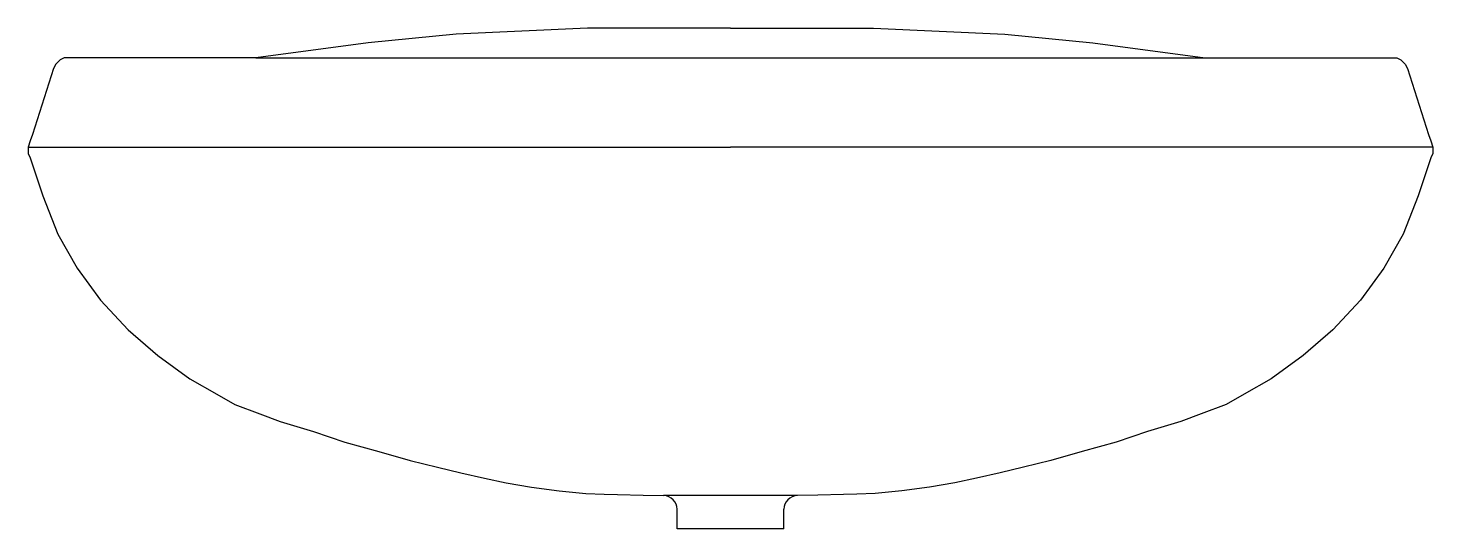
# Model space of a CAD drawing. Header units: millimetres. Extents: x -2913.162 to -2912.702, y 2967.947 to 2968.111.
import ezdxf

# ---------------------------------------------------------------- set-up
doc = ezdxf.new("R2010")
doc.units = ezdxf.units.MM
doc.header["$LTSCALE"] = 10
doc.layers.add('banheiro_louças', color=2, linetype='Continuous')

msp = doc.modelspace()

# ---------------------------------------------------------------- linework, layer by layer
at = {"layer": 'banheiro_louças'}
for p, q in [((-2912.97297, 2967.95811), (-2912.96857, 2967.95794)), ((-2912.96857, 2967.95794), (-2912.96012, 2967.95769)), ((-2912.96012, 2967.95769), (-2912.95346, 2967.95758)), ((-2912.90965, 2967.95758), (-2912.95346, 2967.95758)), ((-2912.903, 2967.95769), (-2912.90965, 2967.95758)), ((-2912.89455, 2967.95794), (-2912.903, 2967.95769)), ((-2912.89015, 2967.95811), (-2912.89455, 2967.95794)), ((-2912.94906, 2967.94668), (-2912.94906, 2967.95311)), ((-2912.91406, 2967.94668), (-2912.91406, 2967.95311)), ((-2912.91406, 2967.94668), (-2912.94906, 2967.94668))]:
    msp.add_line(p, q, dxfattribs=at)
for points in [[(-2912.93156, 2968.11083), (-2912.97843, 2968.11083), (-2913.02139, 2968.10881), (-2913.05019, 2968.10595), (-2913.08702, 2968.10108), (-2913.14832, 2968.10108), (-2913.14832, 2968.10108), (-2913.14972, 2968.10108), (-2913.15111, 2968.10038), (-2913.1525, 2968.09899), (-2913.1532, 2968.09759), (-2913.16017, 2968.076), (-2913.16017, 2968.076), (-2913.16086, 2968.07391), (-2913.16156, 2968.07182), (-2913.16156, 2968.06973), (-2913.16086, 2968.06834), (-2913.16086, 2968.06834), (-2913.15668, 2968.0558), (-2913.15181, 2968.04326), (-2913.14554, 2968.03211), (-2913.13787, 2968.02166), (-2913.12882, 2968.01191), (-2913.11906, 2968.00355), (-2913.10862, 2967.99589), (-2913.09976, 2967.99088), (-2913.09976, 2967.99088), (-2913.09389, 2967.9875), (-2913.08563, 2967.98444), (-2913.07898, 2967.98192), (-2913.06813, 2967.97862), (-2913.05781, 2967.97515)], [(-2912.93156, 2968.11083), (-2912.88469, 2968.11083), (-2912.84173, 2968.10881), (-2912.81293, 2968.10595), (-2912.7761, 2968.10108), (-2912.71479, 2968.10108), (-2912.71479, 2968.10108), (-2912.7134, 2968.10108), (-2912.71201, 2968.10038), (-2912.71061, 2968.09899), (-2912.70992, 2968.09759), (-2912.70295, 2968.076), (-2912.70295, 2968.076), (-2912.70226, 2968.07391), (-2912.70156, 2968.07182), (-2912.70156, 2968.06973), (-2912.70226, 2968.06834), (-2912.70226, 2968.06834), (-2912.70643, 2968.0558), (-2912.71131, 2968.04326), (-2912.71758, 2968.03211), (-2912.72524, 2968.02166), (-2912.7343, 2968.01191), (-2912.74405, 2968.00355), (-2912.7545, 2967.99589), (-2912.76336, 2967.99088), (-2912.76336, 2967.99088), (-2912.76922, 2967.9875), (-2912.77749, 2967.98444), (-2912.78413, 2967.98192), (-2912.79499, 2967.97862), (-2912.8053, 2967.97515)], [(-2913.08702, 2968.10108), (-2912.7761, 2968.10108)], [(-2913.16156, 2968.07182), (-2912.93156, 2968.07182)], [(-2912.70156, 2968.07182), (-2912.93156, 2968.07182)], [(-2913.05781, 2967.97515), (-2913.04672, 2967.97207), (-2913.03648, 2967.96915), (-2913.02745, 2967.96696), (-2913.01989, 2967.96501), (-2913.01208, 2967.9633), (-2913.00501, 2967.96184), (-2912.99672, 2967.96038), (-2912.98769, 2967.95916), (-2912.98769, 2967.95916), (-2912.97889, 2967.95825), (-2912.97297, 2967.95811)], [(-2912.8053, 2967.97515), (-2912.8164, 2967.97207), (-2912.82664, 2967.96915), (-2912.83567, 2967.96696), (-2912.84323, 2967.96501), (-2912.85103, 2967.9633), (-2912.85811, 2967.96184), (-2912.8664, 2967.96038), (-2912.87542, 2967.95916), (-2912.87542, 2967.95916), (-2912.88423, 2967.95825), (-2912.89015, 2967.95811)]]:
    msp.add_lwpolyline(points, dxfattribs=at)
for centre, start, end in [((-2912.95353, 2967.95311), 0, 89.1029), ((-2912.90958, 2967.95311), 90.8971, 180)]:
    msp.add_arc(centre, 0.00448, start, end, dxfattribs=at)

doc.saveas('drawing.dxf')
